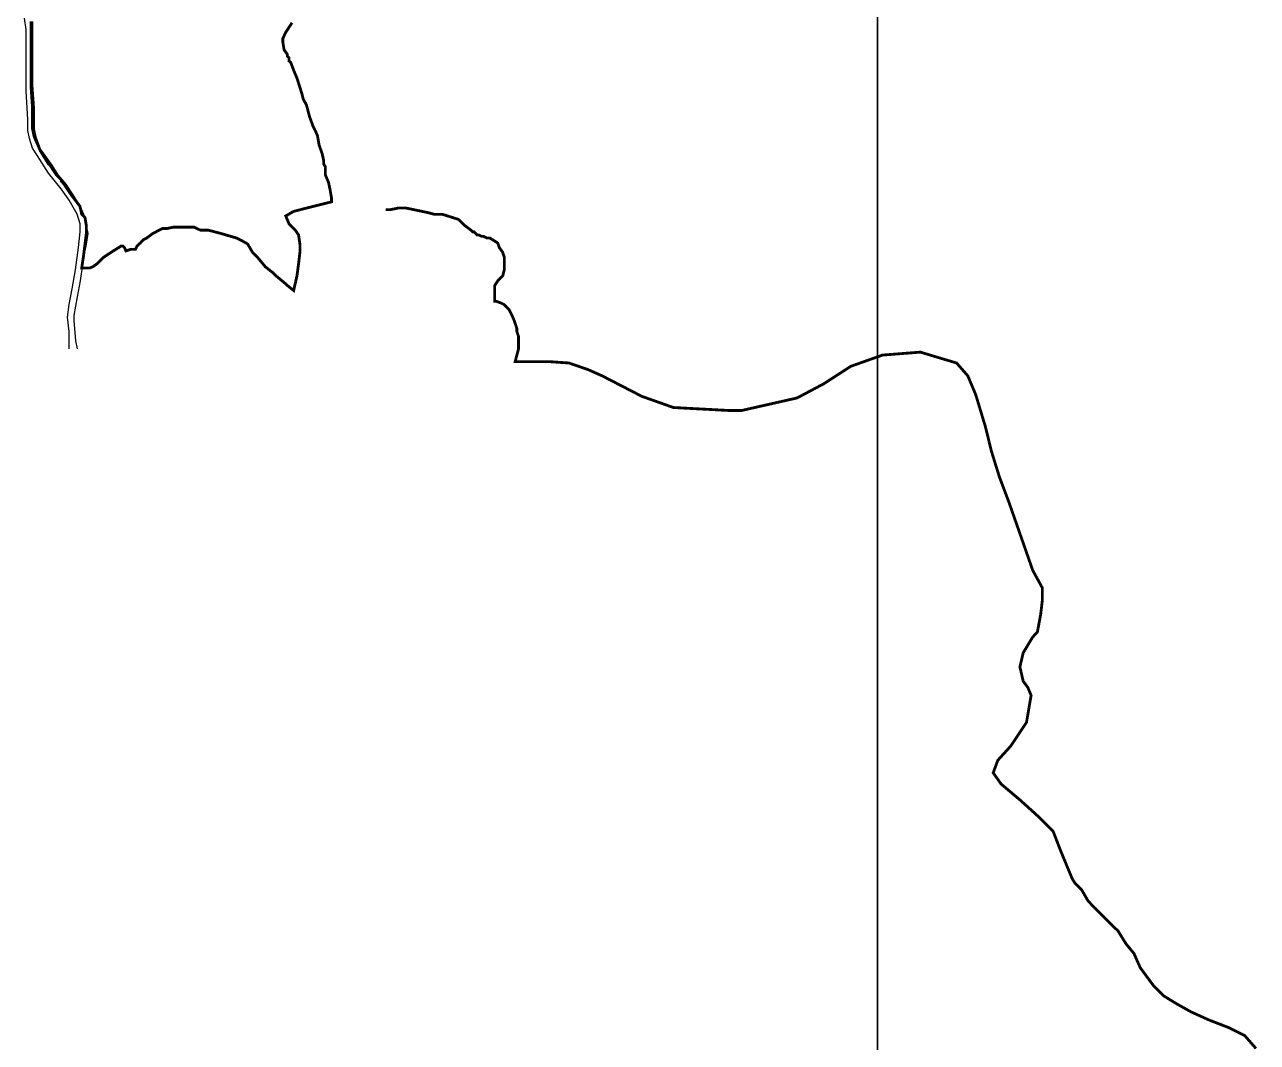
# Model space of a CAD drawing. Header units: millimetres. Extents: x -3588 to 75209, y -3737 to 38254.
# Drawn here: x 25036 to 26091, y 19322 to 20193 of the extents above; entities that cross this region are included whole.
import ezdxf

# ---------------------------------------------------------------- set-up
doc = ezdxf.new("R2010")
doc.units = ezdxf.units.MM
doc.layers.add('P', color=253, linetype='Continuous')

msp = doc.modelspace()

# ---------------------------------------------------------------- linework, layer by layer
at = {"layer": 'P'}
for points, const_width in [([(25766.183, 12020.295), (25766.183, 21346.523)], 1.2), ([(25264.834, 20194.784), (25259.473, 20186.606), (25256.928, 20181.228), (25256.928, 20178.412), (25258.065, 20171.642), (25260.881, 20167.689), (25260.881, 20166.281), (25262.306, 20164.857), (25262.306, 20163.448), (25262.306, 20162.04), (25263.714, 20160.904), (25266.243, 20154.134), (25269.075, 20147.365), (25273.028, 20134.946), (25274.436, 20129.568), (25277.253, 20124.207), (25279.798, 20114.621), (25282.63, 20106.715), (25286.567, 20098.521), (25287.992, 20090.343), (25290.808, 20082.149), (25291.944, 20076.788), (25291.944, 20073.972), (25293.353, 20071.427), (25293.353, 20064.657), (25296.169, 20057.872), (25297.578, 20051.102), (25298.714, 20044.333), (25298.714, 20041.5), (25266.243, 20033.322), (25259.473, 20029.369), (25262.306, 20022.584), (25267.667, 20017.222), (25270.484, 20012.997), (25271.62, 20005.092), (25271.62, 19998.306), (25270.484, 19988.72), (25269.075, 19977.981), (25266.243, 19965.562), (25260.881, 19969.803), (25259.473, 19971.212), (25251.295, 19977.981), (25248.75, 19980.526), (25243.389, 19984.767), (25241.981, 19985.887), (25235.195, 19994.081), (25230.97, 19998.306), (25227.017, 20005.092), (25225.593, 20006.212), (25220.232, 20009.044), (25217.415, 20010.453), (25203.86, 20014.406), (25193.138, 20017.222), (25186.368, 20017.222), (25181.007, 20019.767), (25176.766, 20019.767), (25167.452, 20019.767), (25163.211, 20019.767), (25157.849, 20018.631), (25153.896, 20018.631), (25145.719, 20014.406), (25140.357, 20010.453), (25137.525, 20009.044), (25134.98, 20006.212), (25132.163, 20003.683), (25130.755, 20000.851), (25128.211, 20000.851), (25126.802, 20000.851), (25122.561, 19999.442), (25121.441, 20002.259), (25120.033, 20003.683), (25118.608, 20003.683), (25111.839, 19999.442), (25103.645, 19994.081), (25098.284, 19988.72), (25094.331, 19985.887), (25091.514, 19984.767), (25084.744, 19984.767), (25086.153, 19994.081), (25087.561, 20005.092), (25088.697, 20014.406), (25088.697, 20021.175), (25087.561, 20027.945), (25084.744, 20030.777), (25083.32, 20037.547), (25075.142, 20048.27), (25069.781, 20056.463), (25067.236, 20059.28), (25067.236, 20060.416), (25062.995, 20064.657), (25057.634, 20072.835), (25056.226, 20073.972), (25049.456, 20084.982), (25044.095, 20097.113), (25042.671, 20103.882), (25042.671, 20121.391), (25041.262, 20141.715), (25041.262, 20152.726), (25041.262, 20164.857), (25041.262, 20175.595), (25041.262, 20195.92)], 2.417), ([(25259.473, 19971.212), (25251.295, 19977.981), (25248.75, 19980.526), (25243.389, 19984.767), (25241.981, 19985.887), (25235.195, 19994.081), (25230.97, 19998.306), (25227.017, 20005.092), (25225.593, 20006.212), (25220.232, 20009.044), (25217.415, 20010.453), (25203.86, 20014.406), (25193.138, 20017.222), (25186.368, 20017.222), (25181.007, 20019.767), (25176.766, 20019.767), (25167.452, 20019.767), (25163.211, 20019.767), (25157.849, 20018.631), (25153.896, 20018.631), (25145.719, 20014.406), (25140.357, 20010.453), (25137.525, 20009.044), (25134.98, 20006.212), (25132.163, 20003.683), (25130.755, 20000.851), (25128.211, 20000.851), (25126.802, 20000.851), (25122.561, 19999.442), (25121.441, 20002.259), (25120.033, 20003.683), (25118.608, 20003.683), (25111.839, 19999.442), (25103.645, 19994.081), (25098.284, 19988.72), (25094.331, 19985.887), (25091.514, 19984.767), (25084.744, 19984.767), (25086.153, 19994.081), (25087.561, 20005.092), (25088.697, 20014.406), (25088.697, 20021.175), (25087.561, 20027.945), (25084.744, 20030.777), (25083.32, 20037.547), (25075.142, 20048.27), (25069.781, 20056.463), (25067.236, 20059.28), (25067.236, 20060.416), (25062.995, 20064.657), (25057.634, 20072.835), (25056.226, 20073.972), (25049.456, 20084.982), (25044.095, 20097.113), (25042.671, 20103.882), (25042.671, 20121.391), (25041.262, 20141.715), (25041.262, 20152.726), (25041.262, 20164.857), (25041.262, 20175.595), (25041.262, 20195.92)], 1.2), ([(25264.834, 20194.784), (25259.473, 20186.606), (25256.928, 20181.228), (25256.928, 20178.412), (25258.065, 20171.642), (25260.881, 20167.689), (25260.881, 20166.281), (25262.306, 20164.857), (25262.306, 20163.448), (25262.306, 20162.04), (25263.714, 20160.904), (25266.243, 20154.134), (25269.075, 20147.365), (25273.028, 20134.946), (25274.436, 20129.568), (25277.253, 20124.207), (25279.798, 20114.621), (25282.63, 20106.715), (25286.567, 20098.521), (25287.992, 20090.343), (25290.808, 20082.149), (25291.944, 20076.788), (25291.944, 20073.972), (25293.353, 20071.427), (25293.353, 20064.657), (25296.169, 20057.872), (25297.578, 20051.102), (25298.714, 20044.333), (25298.714, 20041.5), (25266.243, 20033.322), (25259.473, 20029.369), (25262.306, 20022.584), (25267.667, 20017.222), (25270.484, 20012.997), (25271.62, 20005.092), (25271.62, 19998.306), (25270.484, 19988.72), (25269.075, 19977.981), (25266.243, 19965.562), (25260.881, 19969.803), (25259.473, 19971.212)], 1.2), ([(25345.013, 20034.73), (25348.966, 20034.73), (25355.735, 20036.139), (25362.505, 20036.139), (25369.29, 20034.73), (25376.06, 20033.322), (25381.421, 20032.186), (25386.782, 20030.777), (25393.568, 20030.777), (25407.107, 20026.537), (25408.516, 20025.416), (25412.757, 20021.175), (25418.118, 20017.222), (25419.526, 20015.814), (25420.662, 20015.814), (25423.479, 20012.997), (25424.903, 20012.997), (25427.432, 20011.861), (25428.84, 20011.861), (25431.673, 20010.453), (25434.217, 20010.453), (25440.987, 20006.212), (25442.395, 20002.259), (25445.228, 19998.306), (25446.636, 19994.081), (25446.636, 19987.295), (25446.636, 19983.358), (25445.228, 19977.981), (25440.987, 19973.756), (25438.442, 19969.803), (25438.442, 19961.609), (25438.442, 19956.248), (25439.851, 19956.248), (25443.804, 19954.84), (25446.636, 19953.432), (25447.757, 19952.023), (25450.589, 19949.479), (25451.998, 19946.646), (25454.542, 19941.285), (25455.951, 19937.332), (25457.359, 19933.107), (25457.359, 19930.562), (25458.767, 19926.321), (25458.767, 19918.143), (25458.767, 19915.599), (25455.951, 19904.588), (25485.877, 19904.588), (25501.961, 19903.468), (25518.333, 19897.819), (25530.464, 19892.457), (25564.344, 19874.949), (25591.438, 19865.347), (25638.873, 19862.819), (25649.884, 19862.819), (25697.303, 19873.541), (25720.172, 19885.672), (25743.313, 19900.635), (25770.423, 19910.238), (25802.879, 19912.782), (25833.926, 19903.468), (25843.528, 19892.457), (25850.298, 19876.358), (25858.492, 19849.263), (25863.853, 19827.53), (25870.623, 19805.797), (25878.817, 19784.048), (25899.141, 19725.907), (25907.319, 19710.943), (25907.319, 19700.221), (25905.911, 19688.074), (25903.094, 19673.111), (25899.141, 19668.886), (25890.947, 19655.33), (25888.131, 19643.2), (25890.947, 19631.053), (25894.9, 19625.692), (25897.733, 19618.922), (25893.78, 19595.765), (25880.225, 19575.44), (25869.214, 19563.309), (25865.261, 19552.587), (25872.047, 19542.984), (25888.131, 19529.429), (25903.094, 19515.89), (25916.633, 19502.335), (25923.419, 19484.827), (25930.189, 19468.455), (25933.021, 19461.685), (25935.55, 19457.733), (25941.199, 19452.083), (25946.56, 19442.769), (25957.283, 19431.759), (25964.068, 19424.989), (25972.246, 19417.083), (25979.032, 19406.073), (25985.801, 19397.879), (25991.163, 19385.748), (26002.173, 19370.784), (26011.487, 19361.47), (26022.498, 19354.701), (26034.645, 19347.915), (26049.592, 19341.146), (26067.1, 19334.376), (26080.655, 19327.59), (26090.242, 19316.58)], 2.417)]:
    msp.add_lwpolyline(points, dxfattribs=dict(at, const_width=const_width))
for points in [[(25074.006, 19915.599), (25074.006, 19930.562), (25072.598, 19942.709), (25074.006, 19953.432), (25076.551, 19966.971), (25079.383, 19983.358), (25081.912, 20002.259), (25083.32, 20015.814), (25083.32, 20022.584), (25080.792, 20030.777), (25074.006, 20042.908), (25067.236, 20052.511), (25056.226, 20066.066), (25046.912, 20080.741), (25042.671, 20087.511), (25040.142, 20095.705), (25038.734, 20102.474), (25038.734, 20112.076), (25037.309, 20136.354), (25037.309, 20159.495), (25037.309, 20189.134), (25035.901, 20198.736)], [(25042.671, 20195.92), (25042.671, 20175.595), (25042.671, 20164.857), (25042.671, 20152.726), (25042.671, 20141.715), (25044.095, 20121.391), (25044.095, 20103.882), (25045.503, 20097.113), (25049.456, 20086.39), (25059.058, 20072.835), (25064.42, 20064.657), (25071.189, 20056.463), (25076.551, 20048.27), (25083.32, 20037.547), (25086.153, 20030.777), (25087.561, 20027.945), (25088.697, 20021.175), (25090.106, 20014.406), (25088.697, 20005.092), (25086.153, 19994.081), (25083.32, 19973.756), (25080.792, 19960.201), (25077.959, 19944.117), (25077.959, 19939.876), (25079.383, 19922.384), (25080.792, 19915.599)]]:
    msp.add_lwpolyline(points, dxfattribs=at)

doc.saveas('drawing.dxf')
